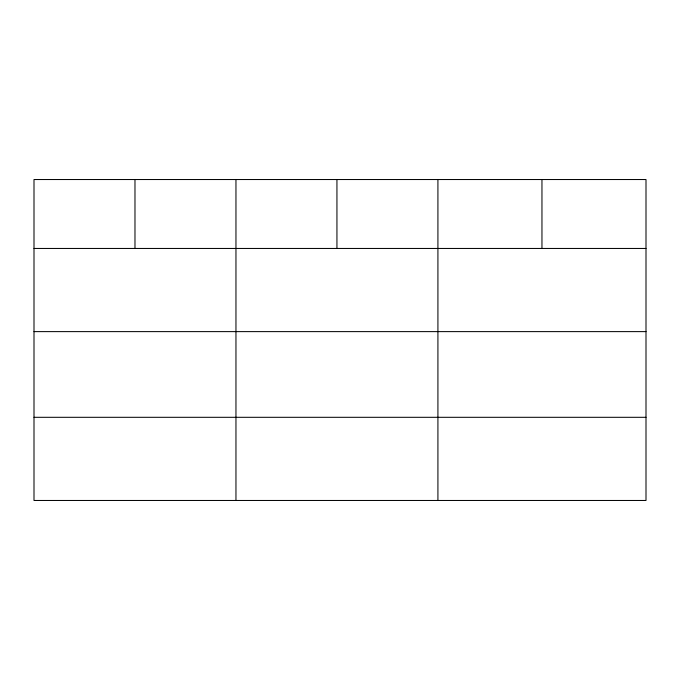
<?xml version="1.0" encoding="UTF-8"?>
<svg xmlns="http://www.w3.org/2000/svg" width="680" height="680" viewBox="0 0 680 680"><rect width="100%" height="100%" fill="white"/><g stroke="black" fill="none" stroke-linecap="round" stroke-linejoin="round"><path stroke-width="1.02" d="M646 331.619L646 179.529L34 179.529L34 500.471L646 500.471L646 331.619L34 331.619M34 248.455L646 248.455M34 417.308L646 417.308M541.96 179.529L541.96 248.455M437.92 179.529L437.92 500.471M336.94 179.529L336.94 248.455M235.96 179.529L235.96 500.471M134.98 179.529L134.98 248.455"/></g></svg>
